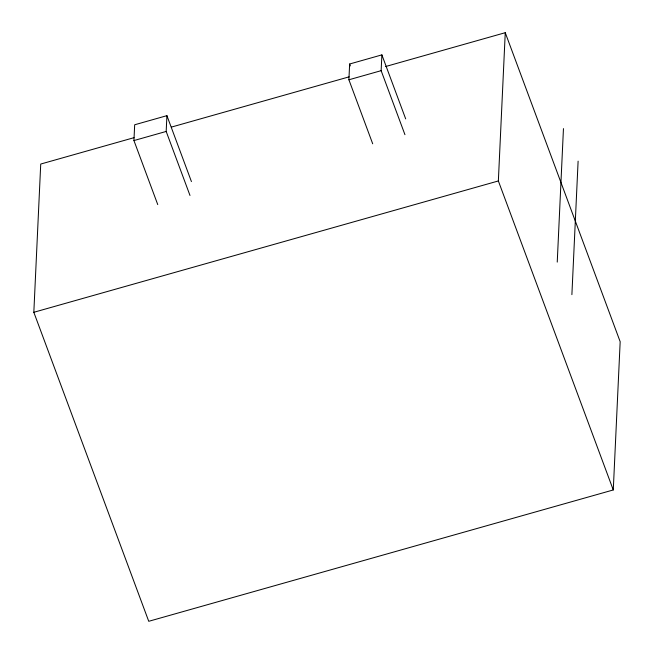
<?xml version="1.0" encoding="UTF-8"?>
<svg xmlns="http://www.w3.org/2000/svg" width="654" height="654" viewBox="0 0 654 654"><rect width="100%" height="100%" fill="white"/><g stroke="black" fill="none" stroke-linecap="round" stroke-linejoin="round"><path stroke-width="0.98" d="M385.443 66.577L505.256 32.7L620.172 341.707L613.272 489.952L148.744 621.3L33.828 312.293L40.728 164.048L134.029 137.667M157.745 204.579L133.939 140.561L134.675 124.775L166.917 115.66L191.434 181.591M189.995 195.464L166.181 131.446L166.917 115.66M372.706 143.798L348.901 79.78L349.637 64.002L381.879 54.879L405.684 118.897M404.949 134.683L381.143 70.665L381.879 54.879M613.272 489.952L498.356 180.954L505.256 32.7M557.241 262.107L563.454 128.609M571.89 294.652L578.111 161.146M171.348 127.113L349.105 76.853M133.939 140.561L166.181 131.446M348.901 79.78L381.143 70.665M33.828 312.293L498.356 180.954M349.637 64.002L350.348 65.907"/></g></svg>
